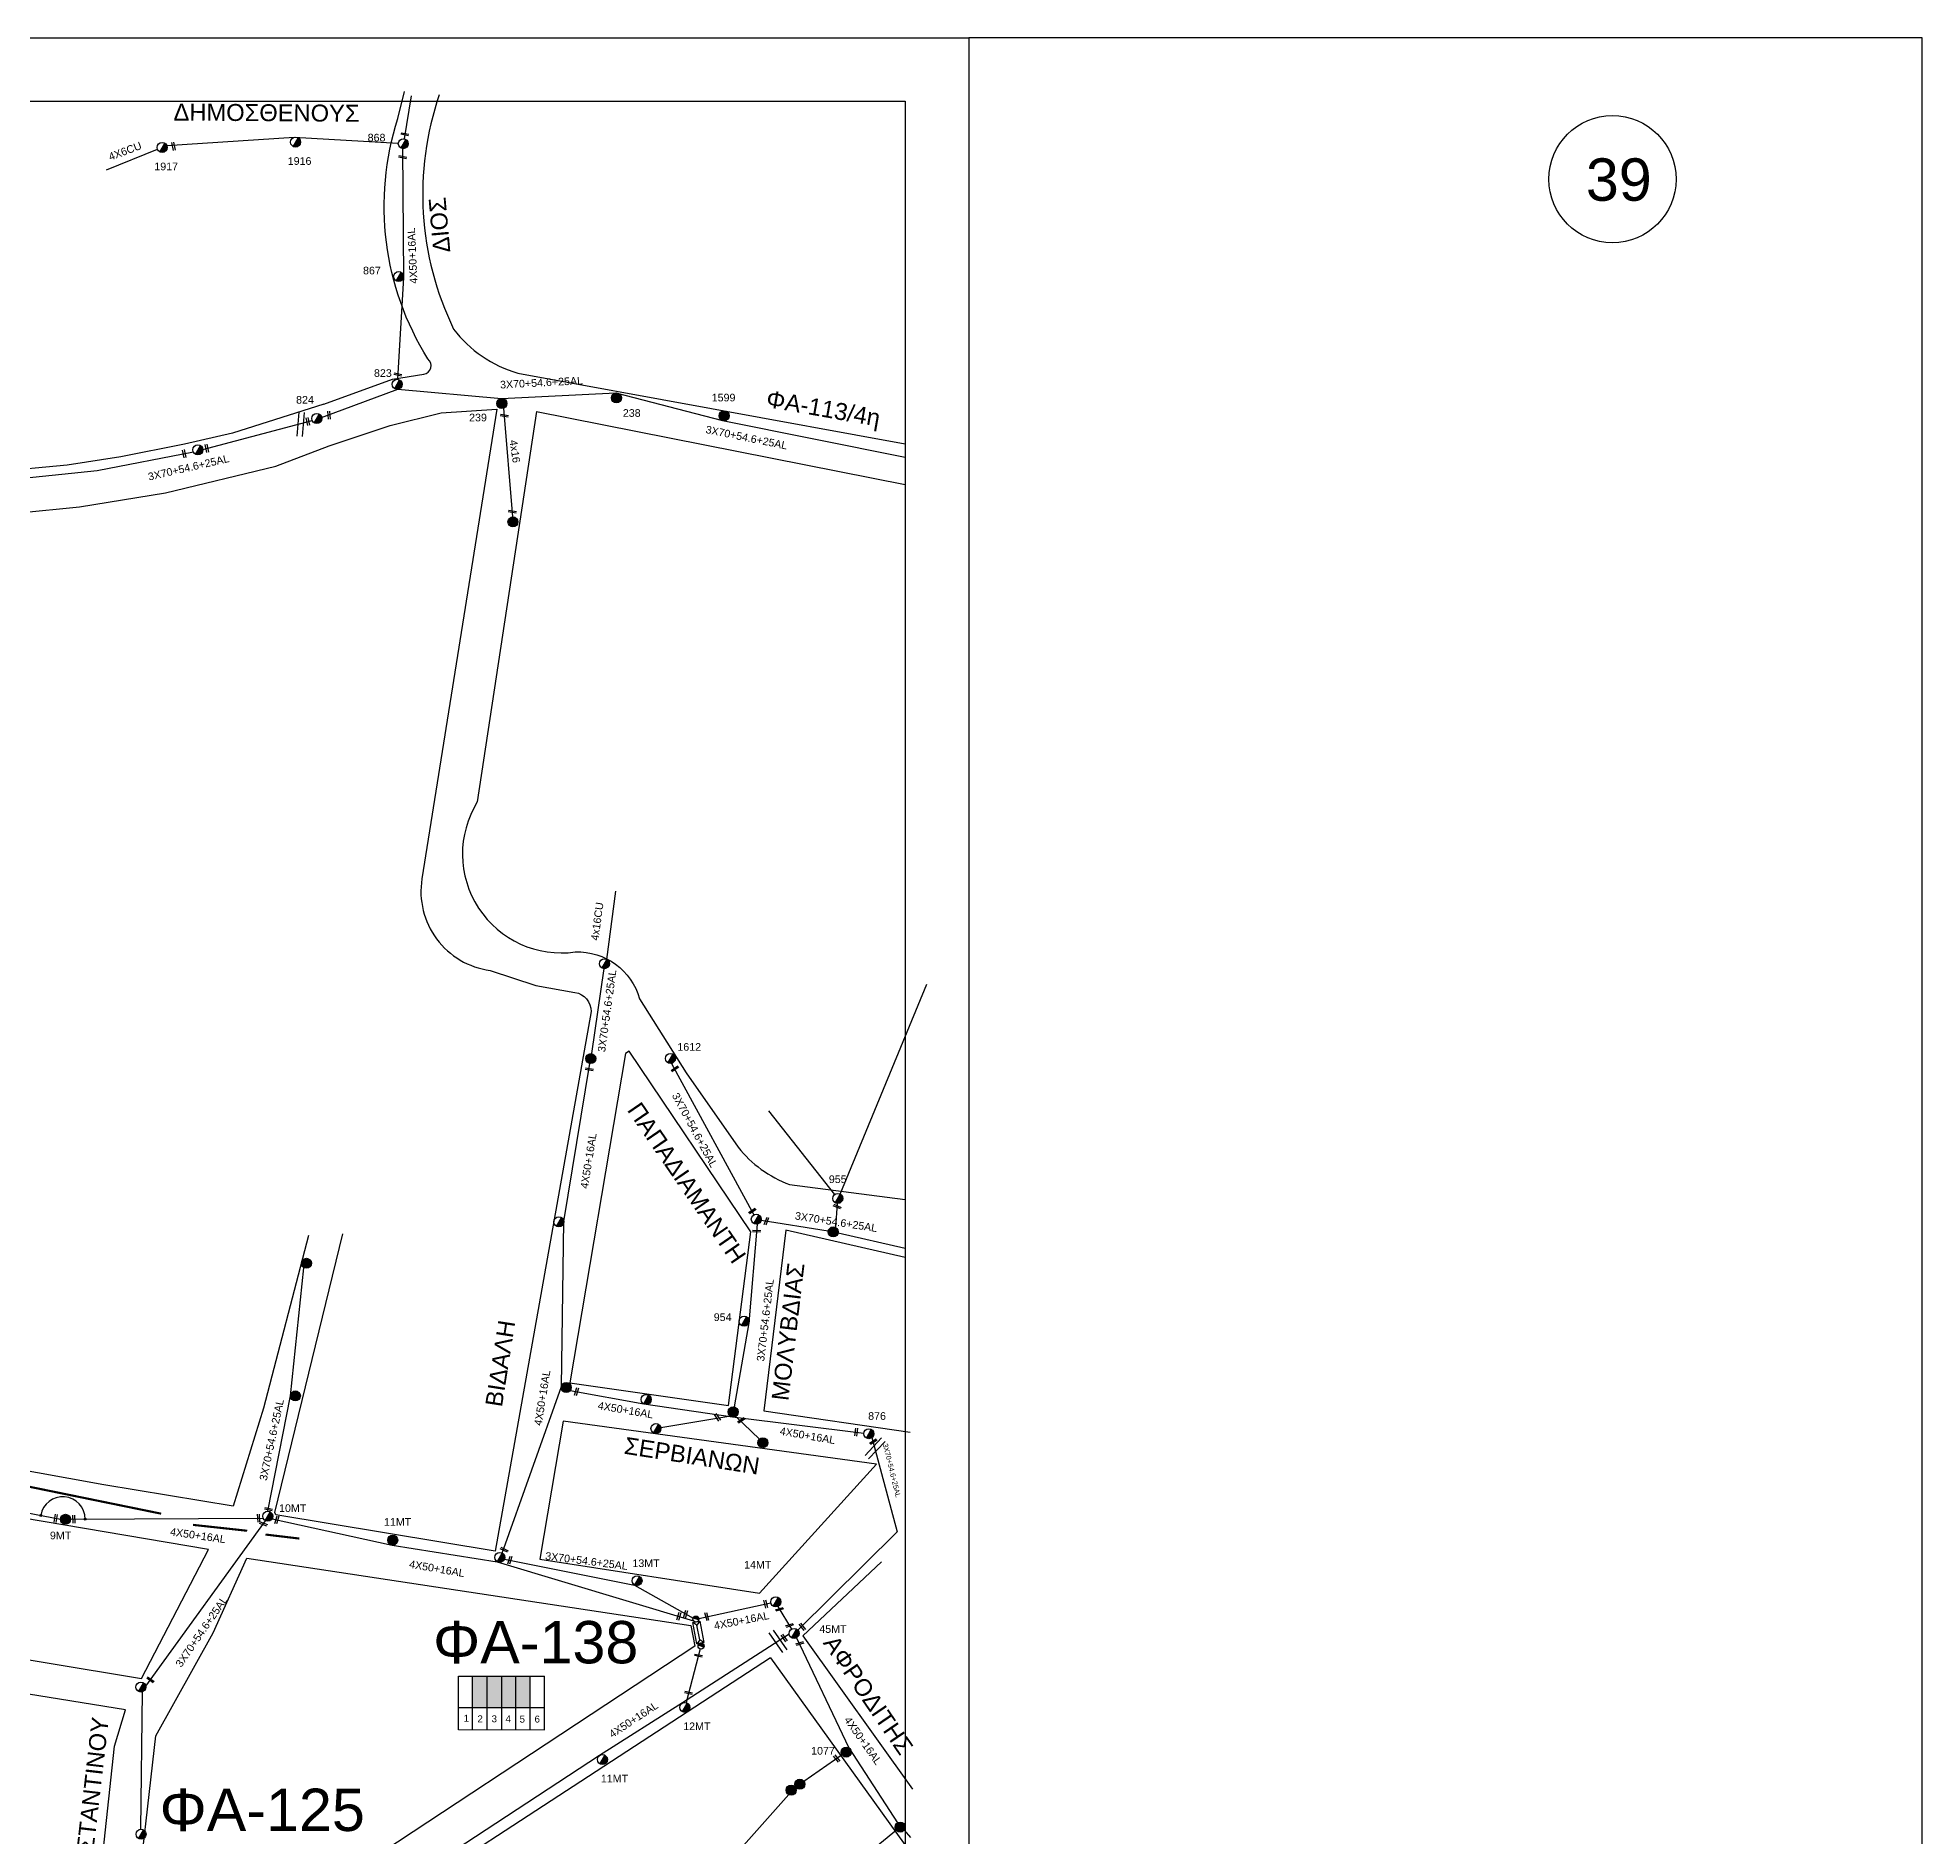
# Model space of a CAD drawing. Header units: millimetres. Extents: x 5016 to 7282, y 2879 to 3911.
# Drawn here: x 6838.1 to 7282.5, y 3480.7 to 3905 of the extents above; entities that cross this region are included whole.
import ezdxf

# ---------------------------------------------------------------- set-up
doc = ezdxf.new("R2010")
doc.units = ezdxf.units.MM
for name, color, linetype in [('Pillar OTE', 7, 'Continuous'), ('Άγνωστα', 7, 'Continuous'), ('Γέφυρες Εναέριου Δικτύου', 7, 'Continuous'), ('Γυμνά εναέρια ΧΤ και ΦΟΠ (3Φ)   4x50+16AL', 7, 'Continuous'), ('Εναέρια παροχή ΧΤ 4x16', 7, 'SYN_LINE'), ('Επιγραφές - Σχήματα', 7, 'Continuous'), ('Μηχανική τομή', 7, 'Continuous'), ('Στύλος Ξύλινος', 7, 'Continuous'), ('Στύλος Ξύλινος @ 1', 7, 'Continuous'), ('Στύλος ΦΜ', 7, 'Continuous'), ('Στύλος ΦΜ @ 1', 7, 'Continuous'), ('Συνδέσεις', 7, 'Continuous'), ('Συνεστραμμένα ΧΤ   3x70+54.6+25 AL', 7, 'SYN_LINE'), ('Τομή', 7, 'Continuous'), ('Υποσταθμός εναέριος 2 στύλων', 7, 'Continuous'), ('Υποσταθμός πόλεως', 7, 'Continuous'), ('Υπόβαθρο ΔΕΗ', 7, 'Continuous')]:
    doc.layers.add(name, color=color, linetype=linetype)
doc.styles.get("Standard").update_dxf_attribs({"font": 'ARIAL.TTF'})
doc.linetypes.add('SYN_LINE', pattern='A,0.5,-0.0001,["/\\/\\/\\/",Standard,S=0.1,R=0,X=0,Y=-0.05],-0.25', length=0.7501)

# ---------------------------------------------------------------- blocks, each defined once
blk = doc.blocks.new('ΥΠΑΡΧΩΝ ΤΣΙΜΕΝΤΕΝΙΟΣ ΣΤΥΛΟΣ')
at = {"layer": 'Στύλος ΦΜ'}
blk.add_hatch(color=7, dxfattribs=at).paths.add_polyline_path([(-1.29, -2.28, 0.574793), (2.62, 0, 0.268822), (1.3, 2.27)])
at = {"layer": 'Στύλος ΦΜ', "color": 7}
blk.add_line((-1.29, -2.28), (1.3, 2.27), dxfattribs=at)
blk.add_circle((0, 0), 2.62, dxfattribs=at)
at = {"layer": 'Στύλος ΦΜ', "flags": 4}
for tag, p in [('ΑΡΙΘΜΟΣ', (-4.68, 8.05)), ('ΤΥΠΟΣ', (-4.91, 3.03))]:
    blk.add_attdef(tag, p, '', height=4, dxfattribs=at)
blk = doc.blocks.new('ΥΠΑΡΧΩΝ ΞΥΛΙΝΟΣ ΣΤΥΛΟΣ')
at = {"layer": 'Στύλος Ξύλινος'}
h = blk.add_hatch(color=7, dxfattribs=at)
h.paths.add_polyline_path([(-2.62, 0, 0.270008), (-1.29, -2.28), (1.3, 2.27, 0.576266)])
h.paths.add_polyline_path([(-1.29, -2.28, 0.574793), (2.62, 0, 0.268822), (1.3, 2.27)])
at = {"layer": 'Στύλος Ξύλινος', "color": 7}
blk.add_line((-1.29, -2.28), (1.3, 2.27), dxfattribs=at)
blk.add_circle((0, 0), 2.62, dxfattribs=at)
at = {"layer": 'Στύλος Ξύλινος', "flags": 4}
for tag, p in [('ΑΡΙΘΜΟΣ', (-4.91, 8.6)), ('ΤΥΠΟΣ', (-4.85, 3.39))]:
    blk.add_attdef(tag, p, '', height=4, dxfattribs=at)
blk = doc.blocks.new('ΜΗΧΑΝΙΚΗ ΤΟΜΗ')
at = {"layer": 'Μηχανική τομή', "ltscale": 40}
for p, q in [((-1.89, 0.78), (1.89, 0.78)), ((1.89, 0), (-1.89, 0))]:
    blk.add_line(p, q, dxfattribs=at)
blk = doc.blocks.new('ΤΟΜΗ')
at = {"layer": 'Τομή', "ltscale": 40}
for p, q in [((-5.68, 0), (5.68, 0)), ((5.68, -2.33), (-5.68, -2.33))]:
    blk.add_line(p, q, dxfattribs=at)
blk = doc.blocks.new('_ΣΥΝΔΕΣΗ')
at = {"layer": 'Συνδέσεις', "linetype": 'SYN_LINE', "ltscale": 40}
blk.add_hatch(color=256, dxfattribs=at).paths.add_polyline_path([(0.5, -0.01, 1), (-0.5, -0.01, 1)])
at = {"layer": 'Συνδέσεις'}
blk.add_circle((0, -0.01), 0.5, dxfattribs=at)
blk = doc.blocks.new('ΥΠΟΣΤΑΘΜΟΣ ΕΝΑΕΡΙΟΣ ΕΠΙ 2 ΣΤΥΛΩΝ')
at = {"layer": 'Υποσταθμός εναέριος 2 στύλων', "linetype": 'Continuous'}
for points in [[(-12, -2.1, 0.574793), (-8.5, -0.1, 0.268822), (-9.6, 2)], [(9.7, -2.1, 0.574793), (13.2, -0.1, 0.268822), (12, 1.9)]]:
    blk.add_hatch(color=256, dxfattribs=at).paths.add_polyline_path(points)
for p, q in [((-12, -2.1), (-9.6, 2)), ((9.7, -2.1), (12, 1.9))]:
    blk.add_line(p, q, dxfattribs=at)
for centre in [(-10.8, -0.1), (10.8, -0.1)]:
    blk.add_circle(centre, 2.36, dxfattribs=at)
at = {"layer": 'Υποσταθμός πόλεως', "linetype": 'Continuous', "ltscale": 40}
blk.add_lwpolyline([(-8.6, 2.8), (8.6, 2.8), (8.6, -2.8), (-8.6, -2.8)], close=True, dxfattribs=at)
for points in [[(-5.8, 0), (-8.6, 2.8)], [(-8.6, -2.8), (-5.8, 0)], [(-5.8, 0), (5.8, 0)], [(5.8, 0), (8.6, 2.8)], [(8.6, -2.8), (5.8, 0)]]:
    blk.add_lwpolyline(points, dxfattribs=at)
at = {"layer": 'Υποσταθμός εναέριος 2 στύλων', "ltscale": 40, "flags": 1}
for tag, p in [('ΜΕΤΑΣΧΗΜΑΤΙΣΜΟΣ', (14.1, 2.5)), ('ΙΣΧΥΣ', (14.1, -0.3)), ('ΑΡΙΘΜΟΣ', (14.2, -3))]:
    blk.add_attdef(tag, p, '', height=1.8, dxfattribs=at)

msp = doc.modelspace()

# ---------------------------------------------------------------- hatches: boundary and pattern name
at = {"layer": 'Υπόβαθρο ΔΕΗ', "linetype": 'Continuous', "lineweight": 30, "ltscale": 0.2}
h = msp.add_hatch(color=27, dxfattribs=at)
h.dxf.hatch_style = 1
h.paths.add_polyline_path([(6944.07, 3518.48), (6940.63, 3518.48), (6940.63, 3511.12), (6944.07, 3511.12)])
h = msp.add_hatch(color=2, dxfattribs=at)
h.dxf.hatch_style = 1
h.paths.add_polyline_path([(6944.07, 3511.12), (6947.51, 3511.11), (6947.51, 3518.48), (6944.07, 3518.48)])
h = msp.add_hatch(color=85, dxfattribs=at)
h.dxf.hatch_style = 1
h.paths.add_polyline_path([(6950.81, 3518.48), (6947.51, 3518.48), (6947.51, 3511.11), (6950.81, 3511.11)])
h = msp.add_hatch(color=6, dxfattribs=at)
h.dxf.hatch_style = 1
h.paths.add_polyline_path([(6950.81, 3511.11), (6954.19, 3511.11), (6954.2, 3518.48), (6950.81, 3518.48)])

# ---------------------------------------------------------------- linework, layer by layer
at = {"layer": 'Pillar OTE', "ltscale": 40}
for points in [[(6937.3, 3505.84), (6937.3, 3518.48), (6957.59, 3518.48)], [(6940.63, 3505.84), (6940.63, 3518.48)], [(6944.07, 3505.83), (6944.07, 3518.48)], [(6947.51, 3505.83), (6947.51, 3518.48)], [(6950.81, 3505.83), (6950.81, 3518.48)], [(6954.19, 3505.82), (6954.2, 3518.48)], [(6957.59, 3505.94), (6957.59, 3518.48)], [(6937.3, 3511.12), (6957.59, 3511.1)], [(6957.59, 3505.81), (6957.59, 3505.81), (6937.3, 3505.84)], [(6957.59, 3505.82), (6957.59, 3505.94)]]:
    msp.add_lwpolyline(points, dxfattribs=at)
at = {"layer": 'Άγνωστα', "color": 133, "linetype": 'SYN_LINE', "lineweight": -3, "ltscale": 20}
msp.add_lwpolyline([(6868.54, 3879.51), (6898.59, 3881.48), (6923.13, 3880.1)], dxfattribs=at)
at = {"layer": 'Άγνωστα', "color": 133, "linetype": 'SYN_LINE', "lineweight": -3, "ltscale": 10}
msp.add_lwpolyline([(6854.34, 3873.8), (6866.36, 3878.63)], dxfattribs=at)
at = {"layer": 'Γέφυρες Εναέριου Δικτύου', "lineweight": -3}
msp.add_arc((6844.02, 3555.56), 5.28, 0.1164, 170.5123, dxfattribs=at)
at = {"layer": 'Γυμνά εναέρια ΧΤ και ΦΟΠ (3Φ)   4x50+16AL', "color": 133, "linetype": 'Continuous', "lineweight": -3, "ltscale": 0.2}
for points in [[(6926.19, 3891.26), (6924.5, 3881.12)], [(6924.11, 3878.8), (6924.36, 3848.37), (6922.92, 3824.39)]]:
    msp.add_lwpolyline(points, dxfattribs=at)
at = {"layer": 'Γυμνά εναέρια ΧΤ και ΦΟΠ (3Φ)   4x50+16AL', "color": 85, "linetype": 'Continuous', "lineweight": -3, "ltscale": 0.2}
for points in [[(6947.64, 3547.56), (6961.58, 3586.85), (6962.17, 3625.77), (6968.32, 3663.01)], [(6963.65, 3585.86), (6980.99, 3582.75), (7001.93, 3579.68), (7032.91, 3575.85)]]:
    msp.add_lwpolyline(points, dxfattribs=at)
at = {"layer": 'Γυμνά εναέρια ΧΤ και ΦΟΠ (3Φ)   4x50+16AL', "color": 30, "lineweight": -3}
for points in [[(6799.7, 3563.97), (6843.46, 3555.53)], [(6845.82, 3555.55), (6891.12, 3555.78)]]:
    msp.add_lwpolyline(points, dxfattribs=at)
at = {"layer": 'Γυμνά εναέρια ΧΤ και ΦΟΠ (3Φ)   4x50+16AL', "color": 2, "linetype": 'Continuous', "lineweight": -3, "ltscale": 0.2}
msp.add_lwpolyline([(6893.38, 3555.65), (6921.64, 3549.45), (6946.47, 3545.52), (6992.71, 3531.6)], dxfattribs=at)
at = {"layer": 'Γυμνά εναέρια ΧΤ και ΦΟΠ (3Φ)   4x50+16AL', "color": 6, "lineweight": -3}
msp.add_lwpolyline([(7017.34, 3529.36), (7040.74, 3552.54)], dxfattribs=at)
at = {"layer": 'Γυμνά εναέρια ΧΤ και ΦΟΠ (3Φ)   4x50+16AL', "color": 6, "linetype": 'Continuous', "lineweight": -3, "ltscale": 0.2}
for points in [[(6993.98, 3532.14), (7010.98, 3535.79)], [(7012.65, 3534.98), (7015.85, 3529.6)], [(7017.05, 3527.58), (7029.34, 3501.63), (7040.83, 3483.9)], [(7042.39, 3482.17), (7043.91, 3480.43)]]:
    msp.add_lwpolyline(points, dxfattribs=at)
at = {"layer": 'Γυμνά εναέρια ΧΤ και ΦΟΠ (3Φ)   4x50+16AL', "color": 27, "lineweight": -3}
for points in [[(7015.29, 3528.43), (6990.16, 3512.22), (6970.6, 3499.83), (6941.3, 3480.6), (6907.81, 3458.67), (6871.31, 3434.34)], [(6994.33, 3524.95), (6990.98, 3512.3)]]:
    msp.add_lwpolyline(points, dxfattribs=at)
at = {"layer": 'Εναέρια παροχή ΧΤ 4x16', "color": 133, "linetype": 'Continuous', "lineweight": -3, "ltscale": 0.2}
msp.add_lwpolyline([(6947.93, 3817.56), (6950.07, 3791.94)], dxfattribs=at)
at = {"layer": 'Εναέρια παροχή ΧΤ 4x16', "color": 85, "lineweight": -3, "ltscale": 20}
msp.add_lwpolyline([(6972.31, 3687.58), (6974.4, 3703.69)], dxfattribs=at)
at = {"layer": 'Εναέρια παροχή ΧΤ 4x16', "color": 6, "lineweight": -3, "ltscale": 20}
msp.add_lwpolyline([(7015.19, 3490.61), (6999.46, 3472.95), (6987.69, 3457.02), (6977.5, 3445.65)], dxfattribs=at)
at = {"layer": 'Επιγραφές - Σχήματα', "lineweight": -3}
for points in [[(5015.89, 3904.96), (7057.63, 3904.96), (7057.63, 2878.51), (5015.89, 2878.51)], [(5030.89, 3889.96), (7042.63, 3889.96), (7042.63, 2893.51), (5030.89, 2893.51)]]:
    msp.add_lwpolyline(points, close=True, dxfattribs=at)
at = {"layer": 'Επιγραφές - Σχήματα', "lineweight": -3, "ltscale": 10}
msp.add_lwpolyline([(7057.63, 2878.51), (7282.5, 2878.51), (7282.5, 3904.96), (7057.63, 3904.96)], dxfattribs=at)
at = {"layer": 'Επιγραφές - Σχήματα', "lineweight": -3, "ltscale": 0.2}
msp.add_circle((7209.43, 3871.59), 15, dxfattribs=at)
at = {"layer": 'Συνεστραμμένα ΧΤ   3x70+54.6+25 AL', "color": 85, "ltscale": 20}
msp.add_line((7026.03, 3632.13), (7010.53, 3651.82), dxfattribs=at)
at = {"layer": 'Συνεστραμμένα ΧΤ   3x70+54.6+25 AL', "color": 133, "lineweight": -3, "ltscale": 20}
msp.add_lwpolyline([(6905.05, 3815.34), (6923.01, 3822.04), (6947.46, 3819.86), (6974.41, 3821.16), (6999.6, 3814.67), (7042.63, 3806), (7042.63, 3806)], dxfattribs=at)
at = {"layer": 'Συνεστραμμένα ΧΤ   3x70+54.6+25 AL', "color": 1, "lineweight": -3, "ltscale": 20}
for points in [[(6877.05, 3807.85), (6902.79, 3814.7)], [(6830.86, 3800.68), (6852.1, 3802.85), (6874.81, 3807.26)]]:
    msp.add_lwpolyline(points, dxfattribs=at)
at = {"layer": 'Συνεστραμμένα ΧΤ   3x70+54.6+25 AL', "color": 85, "lineweight": -3, "ltscale": 20}
for points in [[(6971.56, 3685.39), (6968.67, 3665.34)], [(6987.51, 3663.05), (7006.98, 3627.31)], [(7007.75, 3625.12), (7005.77, 3601.85), (7002.29, 3582.01)], [(7008.7, 3626.07), (7024.52, 3623.53)], [(7026.83, 3623.07), (7042.63, 3619.43)], [(7001.51, 3579.82), (6985.05, 3577.11)], [(6948.16, 3546.13), (6978.84, 3540.01), (6992.62, 3532.23)]]:
    msp.add_lwpolyline(points, dxfattribs=at)
at = {"layer": 'Συνεστραμμένα ΧΤ   3x70+54.6+25 AL', "color": 85, "ltscale": 20}
msp.add_lwpolyline([(7027.34, 3632.22), (7047.73, 3681.73)], dxfattribs=at)
at = {"layer": 'Συνεστραμμένα ΧΤ   3x70+54.6+25 AL', "color": 85, "ltscale": 5}
msp.add_lwpolyline([(7026.26, 3624.32), (7026.71, 3630.02)], dxfattribs=at)
at = {"layer": 'Συνεστραμμένα ΧΤ   3x70+54.6+25 AL', "color": 30, "lineweight": -3, "ltscale": 20}
for points in [[(6897.67, 3584.66), (6900.88, 3614.86)], [(6892.38, 3557.4), (6897.67, 3584.66)], [(6863.59, 3516.18), (6891.84, 3555.17)], [(6862.41, 3482.4), (6862.83, 3514.84)]]:
    msp.add_lwpolyline(points, dxfattribs=at)
at = {"layer": 'Συνεστραμμένα ΧΤ   3x70+54.6+25 AL', "color": 85, "lineweight": -3, "ltscale": 10}
msp.add_lwpolyline([(7002.67, 3579.82), (7008.26, 3574.4)], dxfattribs=at)
at = {"layer": 'Συνεστραμμένα ΧΤ   3x70+54.6+25 AL', "color": 6, "lineweight": -3, "ltscale": 20}
for points in [[(7034.79, 3574.77), (7040.74, 3552.54)], [(7040.57, 3482.16), (7018.76, 3464.27)]]:
    msp.add_lwpolyline(points, dxfattribs=at)
at = {"layer": 'Συνεστραμμένα ΧΤ   3x70+54.6+25 AL', "color": 6, "lineweight": -3, "ltscale": 10}
msp.add_lwpolyline([(7027.79, 3499.93), (7018.78, 3493.7)], dxfattribs=at)
at = {"layer": 'Υπόβαθρο ΔΕΗ', "lineweight": -3, "ltscale": 0.2}
for points in [[(6905.6, 3818.55), (6921.76, 3824.42), (6929.14, 3825.56, 0.655745), (6930.09, 3829.18, -0.21909), (6923, 3885.87), (6924.56, 3892.24)], [(6932.78, 3891.52, 0.197381), (6936.18, 3836.22, 0.160151), (6951.29, 3825.84), (7042.63, 3809.19)], [(6906.85, 3808.69), (6921.2, 3813.5), (6933.21, 3816.49), (6946.38, 3817.38), (6928.69, 3706.58, 0.42152), (6944.76, 3684.97), (6955.56, 3681.41), (6964.79, 3679.8, -0.36229), (6968.62, 3675.28), (6945.95, 3547.99), (6894.21, 3556.6)], [(6955.71, 3816.79), (6941.76, 3724.73, 0.635861), (6964.85, 3689.33, -0.348374), (6980.01, 3678.27), (6991.03, 3660.79), (7003.25, 3643.25, 0.133345), (7015.36, 3634.46), (7042.63, 3630.93)]]:
    msp.add_lwpolyline(points, format="xyb", dxfattribs=at)
at = {"layer": 'Υπόβαθρο ΔΕΗ', "lineweight": -3}
for points in [[(6905.6, 3818.55), (6884.02, 3811.7), (6872.74, 3809.12), (6857.72, 3806.14), (6845.06, 3804.12), (6828.24, 3802.57)], [(6901.91, 3622.44), (6891.31, 3581.72), (6884.2, 3558.62), (6853.71, 3563.62), (6805.79, 3572.28), (6744.62, 3578.2), (6717.11, 3580.73), (6724.73, 3636.16), (6726.55, 3648.07), (6733.4, 3695.21), (6738.14, 3728.21), (6748.2, 3792.53), (6761.96, 3790.94), (6775.13, 3790.92), (6789.49, 3791.95), (6803.69, 3792.6), (6817.89, 3792.33), (6833.7, 3792.87), (6847.98, 3794.28), (6868.23, 3797.62), (6894.26, 3803.9), (6906.85, 3808.69)], [(6894.21, 3556.6), (6894.21, 3556.6), (6894.03, 3557.1), (6910.06, 3622.87)], [(6795.3, 3529.12), (6862.55, 3517.98), (6878.34, 3548.36), (6800.34, 3561.63), (6795.3, 3529.12)]]:
    msp.add_lwpolyline(points, dxfattribs=at)
at = {"layer": 'Υπόβαθρο ΔΕΗ', "lineweight": -3, "ltscale": 0.2}
for points in [[(6955.71, 3816.79), (7042.63, 3799.56)], [(6977.58, 3665.9), (6976.7, 3665.34), (6963.57, 3587.72), (7000.99, 3582.35), (7006.29, 3623.31), (6977.58, 3665.9)], [(7042.63, 3617.23), (7014.54, 3623.69), (7009.29, 3581.06), (7043.84, 3576.03)], [(7035.91, 3568.51), (6961.99, 3578.64), (6956.52, 3546.09), (7008.3, 3538.1), (7035.91, 3568.51)], [(7037.1, 3545.49), (7018.5, 3528.04), (7044.34, 3491.89)], [(7010.89, 3522.82), (6878.73, 3436.69), (6908.69, 3400.41), (6902.74, 3395.21)], [(7010.89, 3522.82), (7044.03, 3476.71)]]:
    msp.add_lwpolyline(points, dxfattribs=at)
at = {"layer": 'Υπόβαθρο ΔΕΗ', "lineweight": -3}
msp.add_lwpolyline([(6745.32, 3496.91), (6751.29, 3536.24), (6784.76, 3531.14), (6789.58, 3562.51), (6710.48, 3570.76), (6659.2, 3575.36), (6616.41, 3579), (6563.07, 3583.38, 0.486899), (6562.05, 3582.27), (6562.73, 3569.94), (6562.17, 3547.79), (6560.95, 3511.72), (6560.11, 3478.27), (6559.88, 3468.49), (6610.28, 3465.02), (6681.87, 3458.5), (6713.9, 3456.05), (6783.36, 3449.29), (6849.79, 3442.1), (6856.19, 3501.99), (6858.82, 3510.56), (6786.7, 3522.23), (6759.04, 3526.76), (6754.25, 3495.29)], format="xyb", dxfattribs=at)
at = {"layer": 'Υπόβαθρο ΔΕΗ', "color": 85, "lineweight": -3, "const_width": 0.5}
for points in [[(6792.4, 3569.35), (6830.31, 3564.38), (6867.2, 3556.84)], [(6874.71, 3554.2), (6887.49, 3552.81)], [(6891.8, 3551.92), (6899.79, 3550.97)]]:
    msp.add_lwpolyline(points, dxfattribs=at)
at = {"layer": 'Υπόβαθρο ΔΕΗ', "lineweight": -3}
msp.add_lwpolyline([(6895, 3460.95), (6871.96, 3446.79), (6866.56, 3443.58), (6862.18, 3441.07), (6859.16, 3443.23), (6860.97, 3460.86), (6865.93, 3504.41), (6879.45, 3528.74), (6887.37, 3546.36), (6992.12, 3530.43), (6993.05, 3525.6)], close=True, dxfattribs=at)

# ---------------------------------------------------------------- block references
at = {"layer": 'Μηχανική τομή', "lineweight": -3}
for p, xscale, yscale, zscale, rotation in [((6870.33, 3879.37), 0.4999999999991747, 0.4999999999991747, 0.4999999999991747, 102.1455428497513), ((6924.71, 3882.37), 0.5000000000003161, 0.5000000000003161, 0.5000000000003161, 169.1285552528091), ((6924.2, 3876.96), 0.5000000000003161, 0.5000000000003161, 0.5000000000003161, 169.1285552528091), ((6923.05, 3825.71), 0.5000000000003161, 0.5000000000003161, 0.5000000000003161, 169.1285552528091), ((6902, 3814.49), 0.4999999999992225, 0.4999999999992225, 0.4999999999992225, 102.1455428497767), ((6906.96, 3815.94), 0.500000000000316, 0.500000000000316, 0.500000000000316, 95.20237759529061), ((6948.16, 3815.99), 0.5000000000003161, 0.5000000000003161, 0.5000000000003161, 169.1285552528091), ((6878.17, 3808.15), 0.4999999999992225, 0.4999999999992225, 0.4999999999992225, 102.1455428497767), ((6872.81, 3806.87), 0.4999999999992225, 0.4999999999992225, 0.4999999999992225, 102.1455428497767), ((6950.06, 3793.36), 0.5000000000003161, 0.5000000000003161, 0.5000000000003161, 169.1285552528091), ((6968.22, 3661.82), 0.5000000000003161, 0.5000000000003161, 0.5000000000003161, 169.1285552528091), ((6988.24, 3661.92), 0.5000000000003161, 0.5000000000003161, 0.5000000000003161, 213.3097112848785), ((7006.51, 3628.38), 0.5000000000003161, 0.5000000000003161, 0.5000000000003161, 213.3097112848785), ((7009.75, 3625.9), 0.5000000000003161, 0.5000000000003161, 0.5000000000003161, 249.2360749478185), ((7007.63, 3623.68), 0.5000000000003159, 0.5000000000003159, 0.5000000000003159, 177.0423347787747), ((6964.94, 3585.67), 0.5000000000003161, 0.5000000000003161, 0.5000000000003161, 253.251193842248), ((6998.22, 3579.46), 0.5000000000003161, 0.5000000000003161, 0.5000000000003161, 303.7047918007393), ((7003.9, 3579.03), 0.5000000000003161, 0.5000000000003161, 0.5000000000003161, 213.3097112848785), ((7030.88, 3576.1), 0.5000000000003161, 0.5000000000003161, 0.5000000000003161, 263.127320279266), ((7035.01, 3573.97), 0.5000000000003161, 0.5000000000003161, 0.5000000000003161, 213.3097112848785), ((6842.5, 3555.72), 0.5000000000000873, 0.5000000000000873, 0.5000000000000873, 80.61725564988257), ((6846.81, 3555.56), 0.50000000000011, 0.50000000000011, 0.50000000000011, 93.8323093642431), ((6890.37, 3555.77), 0.50000000000011, 0.50000000000011, 0.50000000000011, 93.8323093642431), ((6892.55, 3558.1), 0.5000000000000011, 0.5000000000000011, 0.5000000000000011, 169.2267575413241), ((6894.67, 3555.33), 0.5000000000000409, 0.5000000000000409, 0.5000000000000409, 72.39380380682631), ((6891.41, 3554.58), 0.5000000000000078, 0.5000000000000078, 0.5000000000000078, 159.5780835524827), ((6948.18, 3548.5), 0.500000000000316, 0.500000000000316, 0.500000000000316, 153.8304996935231), ((6949.25, 3545.91), 0.5000000000003161, 0.5000000000003161, 0.5000000000003161, 253.251193842248), ((6989.09, 3532.69), 0.5000000000003161, 0.5000000000003161, 0.5000000000003161, 253.251193842248), ((6990.67, 3533.17), 0.5000000000003161, 0.5000000000003161, 0.5000000000003161, 253.251193842248), ((6995.68, 3532.51), 0.5000000000003161, 0.5000000000003161, 0.5000000000003161, 284.8299343663778), ((7009.58, 3535.49), 0.5000000000003161, 0.5000000000003161, 0.5000000000003161, 284.8299343663778), ((7013.08, 3534.09), 0.5000000000003161, 0.5000000000003161, 0.5000000000003161, 17.19204889623828), ((7015.45, 3530.31), 0.5000000000003161, 0.5000000000003161, 0.5000000000003161, 17.19204889623828), ((7018.24, 3530.02), 0.5000000000003161, 0.5000000000003161, 0.5000000000003161, 306.3522867313623), ((7013.94, 3527.41), 0.5000000000003161, 0.5000000000003161, 0.5000000000003161, 306.3522867313623), ((7017.85, 3526.01), 0.5000000000003161, 0.5000000000003161, 0.5000000000003161, 17.19204889623828), ((6993.86, 3523.17), 0.5000000000003161, 0.5000000000003161, 0.5000000000003161, 348.786159291821), ((6864.78, 3517.82), 0.500000000000022, 0.500000000000022, 0.500000000000022, 143.1904294087122), ((6991.53, 3514.39), 0.5000000000003161, 0.5000000000003161, 0.5000000000003161, 348.786159291821), ((7026.67, 3499.19), 0.5000000000003161, 0.5000000000003161, 0.5000000000003161, 128.5949342818421)]:
    msp.add_blockref('ΜΗΧΑΝΙΚΗ ΤΟΜΗ', p, dxfattribs=dict(at, xscale=xscale, yscale=yscale, zscale=zscale, rotation=rotation))
at = {"layer": 'Μηχανική τομή', "xscale": 0.4999999999999995, "yscale": 0.4999999999999995, "zscale": 0.4999999999999995, "rotation": 156.0243736840307}
msp.add_blockref('ΜΗΧΑΝΙΚΗ ΤΟΜΗ', (7026.66, 3629.45), dxfattribs=at)
at = {"layer": 'Στύλος Ξύλινος @ 1', "lineweight": -3, "ltscale": 40}
ref = msp.add_blockref('ΥΠΑΡΧΩΝ ΞΥΛΙΝΟΣ ΣΤΥΛΟΣ', (6947.56, 3818.68), dxfattribs=dict(at, xscale=0.4499999999998181, yscale=0.4499999999998181, zscale=0.4499999999998181))
ref.add_attrib('ΑΡΙΘΜΟΣ', '239', (6939.82, 3814.47), dxfattribs={"layer": 'Στύλος Ξύλινος', "height": 1.8, "flags": 4})
ref = msp.add_blockref('ΥΠΑΡΧΩΝ ΞΥΛΙΝΟΣ ΣΤΥΛΟΣ', (6974.56, 3819.99), dxfattribs=dict(at, xscale=0.4499999999998181, yscale=0.4499999999998181, zscale=0.4499999999998181))
ref.add_attrib('ΑΡΙΘΜΟΣ', '238', (6976.07, 3815.54), dxfattribs={"layer": 'Στύλος Ξύλινος', "height": 1.8, "flags": 4})
ref = msp.add_blockref('ΥΠΑΡΧΩΝ ΞΥΛΙΝΟΣ ΣΤΥΛΟΣ', (6999.96, 3815.79), dxfattribs=dict(at, xscale=0.4499999999998181, yscale=0.4499999999998181, zscale=0.4499999999998181))
ref.add_attrib('ΑΡΙΘΜΟΣ', '1599', (6997.03, 3819.18), dxfattribs={"layer": 'Στύλος Ξύλινος', "height": 1.8, "flags": 4})
at = {"layer": 'Στύλος Ξύλινος @ 1', "lineweight": -3, "ltscale": 40, "xscale": 0.4499999999998181, "yscale": 0.4499999999998181, "zscale": 0.4499999999998181}
for p in [(6950.17, 3790.76), (6968.51, 3664.17), (6901.46, 3615.89), (6962.73, 3586.6), (6898.85, 3584.61), (7002.09, 3580.85), (7009.1, 3573.58), (7017.81, 3493.03), (7015.77, 3491.63), (7041.47, 3482.91)]:
    msp.add_blockref('ΥΠΑΡΧΩΝ ΞΥΛΙΝΟΣ ΣΤΥΛΟΣ', p, dxfattribs=at)
at = {"layer": 'Στύλος Ξύλινος @ 1', "ltscale": 40, "xscale": 0.4499999999998181, "yscale": 0.4499999999998181, "zscale": 0.4499999999998181}
msp.add_blockref('ΥΠΑΡΧΩΝ ΞΥΛΙΝΟΣ ΣΤΥΛΟΣ', (7025.68, 3623.3), dxfattribs=at)
at = {"layer": 'Στύλος Ξύλινος @ 1', "lineweight": -3, "ltscale": 40}
ref = msp.add_blockref('ΥΠΑΡΧΩΝ ΞΥΛΙΝΟΣ ΣΤΥΛΟΣ', (6844.64, 3555.51), dxfattribs=dict(at, xscale=0.4499999999998181, yscale=0.4499999999998181, zscale=0.4499999999998181))
ref.add_attrib('ΤΥΠΟΣ', '9MT', (6840.98, 3550.8), dxfattribs={"layer": 'Στύλος Ξύλινος', "height": 1.8, "flags": 4})
ref = msp.add_blockref('ΥΠΑΡΧΩΝ ΞΥΛΙΝΟΣ ΣΤΥΛΟΣ', (6921.81, 3550.61), dxfattribs=dict(at, xscale=0.4499999999998181, yscale=0.4499999999998181, zscale=0.4499999999998181))
ref.add_attrib('ΑΡΙΘΜΟΣ', '11MT', (6919.75, 3553.99), dxfattribs={"layer": 'Στύλος Ξύλινος', "height": 1.8, "flags": 4})
ref = msp.add_blockref('ΥΠΑΡΧΩΝ ΞΥΛΙΝΟΣ ΣΤΥΛΟΣ', (7028.75, 3500.61), dxfattribs=dict(at, xscale=0.4499999999998181, yscale=0.4499999999998181, zscale=0.4499999999998181))
ref.add_attrib('ΑΡΙΘΜΟΣ', '1077', (7020.47, 3500.02), dxfattribs={"layer": 'Στύλος Ξύλινος', "height": 1.8, "flags": 4})
at = {"layer": 'Στύλος ΦΜ @ 1', "lineweight": -3, "ltscale": 40}
ref = msp.add_blockref('ΥΠΑΡΧΩΝ ΤΣΙΜΕΝΤΕΝΙΟΣ ΣΤΥΛΟΣ', (6867.45, 3879.07), dxfattribs=dict(at, xscale=0.4499999999998181, yscale=0.4499999999998181, zscale=0.4499999999998181))
ref.add_attrib('ΤΥΠΟΣ', '1917', (6865.59, 3873.69), dxfattribs={"layer": 'Στύλος ΦΜ', "height": 1.8, "flags": 4})
ref = msp.add_blockref('ΥΠΑΡΧΩΝ ΤΣΙΜΕΝΤΕΝΙΟΣ ΣΤΥΛΟΣ', (6898.9, 3880.34), dxfattribs=dict(at, xscale=0.4499999999998181, yscale=0.4499999999998181, zscale=0.4499999999998181))
ref.add_attrib('ΤΥΠΟΣ', '1916', (6897.05, 3874.97), dxfattribs={"layer": 'Στύλος ΦΜ', "height": 1.8, "flags": 4})
ref = msp.add_blockref('ΥΠΑΡΧΩΝ ΤΣΙΜΕΝΤΕΝΙΟΣ ΣΤΥΛΟΣ', (6924.3, 3879.96), dxfattribs=dict(at, xscale=0.4499999999998181, yscale=0.4499999999998181, zscale=0.4499999999998181))
ref.add_attrib('ΑΡΙΘΜΟΣ', '868', (6915.9, 3880.49), dxfattribs={"layer": 'Στύλος ΦΜ', "height": 1.8, "flags": 4})
ref = msp.add_blockref('ΥΠΑΡΧΩΝ ΤΣΙΜΕΝΤΕΝΙΟΣ ΣΤΥΛΟΣ', (6923.21, 3848.62), dxfattribs=dict(at, xscale=0.4499999999998181, yscale=0.4499999999998181, zscale=0.4499999999998181))
ref.add_attrib('ΑΡΙΘΜΟΣ', '867', (6914.81, 3849.14), dxfattribs={"layer": 'Στύλος ΦΜ', "height": 1.8, "flags": 4})
ref = msp.add_blockref('ΥΠΑΡΧΩΝ ΤΣΙΜΕΝΤΕΝΙΟΣ ΣΤΥΛΟΣ', (6922.85, 3823.21), dxfattribs=dict(at, xscale=0.4499999999998181, yscale=0.4499999999998181, zscale=0.4499999999998181))
ref.add_attrib('ΑΡΙΘΜΟΣ', '823', (6917.39, 3824.96), dxfattribs={"layer": 'Στύλος ΦΜ', "height": 1.8, "flags": 4})
ref = msp.add_blockref('ΥΠΑΡΧΩΝ ΤΣΙΜΕΝΤΕΝΙΟΣ ΣΤΥΛΟΣ', (6903.89, 3815.14), dxfattribs=dict(at, xscale=0.4499999999998181, yscale=0.4499999999998181, zscale=0.4499999999998181))
ref.add_attrib('ΤΥΠΟΣ', '824', (6899.02, 3818.65), dxfattribs={"layer": 'Στύλος ΦΜ', "height": 1.8, "flags": 4})
at = {"layer": 'Στύλος ΦΜ @ 1', "lineweight": -3, "ltscale": 40, "xscale": 0.4499999999998181, "yscale": 0.4499999999998181, "zscale": 0.4499999999998181}
for p in [(6875.87, 3807.76), (6971.73, 3686.55), (6960.99, 3625.68), (7007.54, 3626.28), (6981.57, 3583.77), (6983.89, 3576.92), (6947.05, 3546.54), (6862.43, 3515.95), (6862.46, 3481.23)]:
    msp.add_blockref('ΥΠΑΡΧΩΝ ΤΣΙΜΕΝΤΕΝΙΟΣ ΣΤΥΛΟΣ', p, dxfattribs=at)
at = {"layer": 'Στύλος ΦΜ @ 1', "lineweight": -3, "ltscale": 40}
ref = msp.add_blockref('ΥΠΑΡΧΩΝ ΤΣΙΜΕΝΤΕΝΙΟΣ ΣΤΥΛΟΣ', (6987.29, 3664.21), dxfattribs=dict(at, xscale=0.4499999999998181, yscale=0.4499999999998181, zscale=0.4499999999998181))
ref.add_attrib('ΑΡΙΘΜΟΣ', '1612', (6988.93, 3666.03), dxfattribs={"layer": 'Στύλος ΦΜ', "height": 1.8, "flags": 4})
at = {"layer": 'Στύλος ΦΜ @ 1', "ltscale": 40}
ref = msp.add_blockref('ΥΠΑΡΧΩΝ ΤΣΙΜΕΝΤΕΝΙΟΣ ΣΤΥΛΟΣ', (7026.75, 3631.2), dxfattribs=dict(at, xscale=0.4499999999998181, yscale=0.4499999999998181, zscale=0.4499999999998181))
ref.add_attrib('ΤΥΠΟΣ', '955', (7024.65, 3634.82), dxfattribs={"layer": 'Στύλος ΦΜ', "height": 1.8, "flags": 4})
at = {"layer": 'Στύλος ΦΜ @ 1', "lineweight": -3, "ltscale": 40}
ref = msp.add_blockref('ΥΠΑΡΧΩΝ ΤΣΙΜΕΝΤΕΝΙΟΣ ΣΤΥΛΟΣ', (7004.66, 3602.25), dxfattribs=dict(at, xscale=0.4499999999998181, yscale=0.4499999999998181, zscale=0.4499999999998181))
ref.add_attrib('ΑΡΙΘΜΟΣ', '954', (6997.51, 3602.29), dxfattribs={"layer": 'Στύλος ΦΜ', "height": 1.8, "flags": 4})
ref = msp.add_blockref('ΥΠΑΡΧΩΝ ΤΣΙΜΕΝΤΕΝΙΟΣ ΣΤΥΛΟΣ', (7034.08, 3575.71), dxfattribs=dict(at, xscale=0.4499999999998181, yscale=0.4499999999998181, zscale=0.4499999999998181))
ref.add_attrib('ΑΡΙΘΜΟΣ', '876', (7033.92, 3578.98), dxfattribs={"layer": 'Στύλος ΦΜ', "height": 1.8, "flags": 4})
ref = msp.add_blockref('ΥΠΑΡΧΩΝ ΤΣΙΜΕΝΤΕΝΙΟΣ ΣΤΥΛΟΣ', (6892.35, 3556.23), dxfattribs=dict(at, xscale=0.4499999999998181, yscale=0.4499999999998181, zscale=0.4499999999998181))
ref.add_attrib('ΤΥΠΟΣ', '10MT', (6895.01, 3557.24), dxfattribs={"layer": 'Στύλος ΦΜ', "height": 1.8, "flags": 4})
ref = msp.add_blockref('ΥΠΑΡΧΩΝ ΤΣΙΜΕΝΤΕΝΙΟΣ ΣΤΥΛΟΣ', (6979.42, 3541.03), dxfattribs=dict(at, xscale=0.4499999999998181, yscale=0.4499999999998181, zscale=0.4499999999998181))
ref.add_attrib('ΑΡΙΘΜΟΣ', '13MT', (6978.33, 3544.26), dxfattribs={"layer": 'Στύλος ΦΜ', "height": 1.8, "flags": 4})
ref = msp.add_blockref('ΥΠΑΡΧΩΝ ΤΣΙΜΕΝΤΕΝΙΟΣ ΣΤΥΛΟΣ', (7012.13, 3536.04), dxfattribs=dict(at, xscale=0.4499999999998181, yscale=0.4499999999998181, zscale=0.4499999999998181))
ref.add_attrib('ΑΡΙΘΜΟΣ', '14MT', (7004.67, 3543.9), dxfattribs={"layer": 'Στύλος ΦΜ', "height": 1.8, "flags": 4})
ref = msp.add_blockref('ΥΠΑΡΧΩΝ ΤΣΙΜΕΝΤΕΝΙΟΣ ΣΤΥΛΟΣ', (7016.45, 3528.59), dxfattribs=dict(at, xscale=0.4499999999998181, yscale=0.4499999999998181, zscale=0.4499999999998181))
ref.add_attrib('ΑΡΙΘΜΟΣ', '45MT', (7022.4, 3528.73), dxfattribs={"layer": 'Στύλος ΦΜ', "height": 1.8, "flags": 4})
ref = msp.add_blockref('ΥΠΑΡΧΩΝ ΤΣΙΜΕΝΤΕΝΙΟΣ ΣΤΥΛΟΣ', (6990.68, 3511.16), dxfattribs=dict(at, xscale=0.4499999999998181, yscale=0.4499999999998181, zscale=0.4499999999998181))
ref.add_attrib('ΑΡΙΘΜΟΣ', '12MT', (6990.31, 3505.79), dxfattribs={"layer": 'Στύλος ΦΜ', "height": 1.8, "flags": 4})
ref = msp.add_blockref('ΥΠΑΡΧΩΝ ΤΣΙΜΕΝΤΕΝΙΟΣ ΣΤΥΛΟΣ', (6971.26, 3498.85), dxfattribs=dict(at, xscale=0.4499999999998181, yscale=0.4499999999998181, zscale=0.4499999999998181))
ref.add_attrib('ΑΡΙΘΜΟΣ', '11MT', (6970.89, 3493.47), dxfattribs={"layer": 'Στύλος ΦΜ', "height": 1.8, "flags": 4})
at = {"layer": 'Συνδέσεις', "lineweight": -3, "xscale": 0.4499999999998181, "yscale": 0.4499999999998181, "zscale": 0.4499999999998181}
for p in [(6838.82, 3556.43), (6849.31, 3555.57)]:
    msp.add_blockref('_ΣΥΝΔΕΣΗ', p, dxfattribs=at)
at = {"layer": 'Τομή', "lineweight": -3}
for p, xscale, yscale, zscale, rotation in [((6899.51, 3813.83), 0.5000000000000261, 0.5000000000000261, 0.5000000000000261, 84.94283576329939), ((7035.97, 3571.83), 0.5000000000000311, 0.5000000000000311, 0.5000000000000311, 226.762405815009), ((7013.13, 3527.08), 0.5000000000000312, 0.5000000000000312, 0.5000000000000312, 305.1517009446902)]:
    msp.add_blockref('ΤΟΜΗ', p, dxfattribs=dict(at, xscale=xscale, yscale=yscale, zscale=zscale, rotation=rotation))
at = {"layer": 'Υποσταθμός εναέριος 2 στύλων', "lineweight": -3, "xscale": 0.2999999999999999, "yscale": 0.2999999999999999, "zscale": 0.4999999999996894, "rotation": 100.9262674791742}
msp.add_blockref('ΥΠΟΣΤΑΘΜΟΣ ΕΝΑΕΡΙΟΣ ΕΠΙ 2 ΣΤΥΛΩΝ', (6993.88, 3528.8), dxfattribs=at)

# ---------------------------------------------------------------- texts
at = {"ltscale": 30, "char_height": 1.63, "width": 11.2573, "attachment_point": 1}
for s, insert in [('1', (6938.55, 3509.4)), ('2', (6941.79, 3509.27)), ('3', (6945.12, 3509.27)), ('4', (6948.42, 3509.27)), ('5', (6951.73, 3509.19)), ('6', (6955.25, 3509.21))]:
    msp.add_mtext(s, dxfattribs=dict(at, insert=insert))
at = {"layer": 'Άγνωστα', "color": 7, "lineweight": -3, "insert": (6854.58, 3877.62), "char_height": 1.8, "width": 168.3718, "attachment_point": 1, "rotation": 20.7291}
msp.add_mtext('4X6CU', dxfattribs=at)
at = {"layer": 'Γυμνά εναέρια ΧΤ και ΦΟΠ (3Φ)   4x50+16AL', "color": 7, "lineweight": -3, "char_height": 1.8, "width": 168.3718, "attachment_point": 1}
for insert, rotation in [((6925.85, 3846.89), 92.6008), ((6966.04, 3633.69), 80.9225), ((6955.14, 3577.78), 80.9225), ((6970.38, 3583.3), 350.2398), ((7013.27, 3577.26), 350.2398), ((6869.48, 3553.53), 351.8099), ((6925.89, 3545.89), 350.2398), ((6997.41, 3531.25), 11.0154), ((6972.58, 3505.37), 33.4761), ((7029.63, 3509.22), 305.2678)]:
    msp.add_mtext('4X50+16AL', dxfattribs=dict(at, insert=insert, rotation=rotation))
at = {"layer": 'Επιγραφές - Σχήματα', "color": 7, "lineweight": -3, "char_height": 4, "width": 168.3718, "attachment_point": 1}
for s, insert, rotation in [('ΔΗΜΟΣΘΕΝΟΥΣ', (6870.14, 3889.42), 359.6093), ('ΔΙΟΣ', (6931.41, 3854.06), 95.0493), ('ΦΑ-113/4η', (7010.34, 3821.86), 349.997), ('ΠΑΠΑΔΙΑΜΑΝΤΗ', (6980.25, 3654.31), 304.4528), ('MOΛΥΒΔΙΑΣ', (7011.12, 3583.79), 83.2651), ('ΒΙΔΑΛΗ', (6943.6, 3582.46), 81.0883), ('ΣΕΡΒΙΑΝΩΝ', (6976.81, 3574.96), 351.0883), ('ΑΦΡΟΔΙΤΗΣ', (7026.46, 3528.6), 304.3935), ('ΠΑΠΑΚΩΝΣΤΑΝΤΙΝΟΥ', (6844.09, 3450.28), 83.3816)]:
    msp.add_mtext(s, dxfattribs=dict(at, insert=insert, rotation=rotation))
at = {"layer": 'Επιγραφές - Σχήματα', "lineweight": -3, "ltscale": 0.2, "insert": (7203.16, 3876.5), "char_height": 10, "width": 19.6719, "attachment_point": 1}
msp.add_mtext('39', dxfattribs=at)
at = {"layer": 'Επιγραφές - Σχήματα', "color": 7, "lineweight": -3, "char_height": 10, "width": 168.3718, "attachment_point": 1}
for s, insert in [('ΦΑ-138', (6931.31, 3531.53)), ('ΦΑ-125', (6866.82, 3491.99))]:
    msp.add_mtext(s, dxfattribs=dict(at, insert=insert))
at = {"layer": 'Συνεστραμμένα ΧΤ   3x70+54.6+25 AL', "color": 7, "lineweight": -3, "width": 168.3718, "attachment_point": 1}
for s, insert, char_height, rotation in [('3X70+54.6+25AL', (6947.07, 3824), 1.8, 2.9824), ('3X70+54.6+25AL', (6995.84, 3813.5), 1.8, 348.455), ('4x16', (6951.12, 3810.23), 1.8, 278.5021), ('3X70+54.6+25AL', (6863.93, 3802.24), 1.8, 13.0703), ('4x16CU', (6968.51, 3692.16), 1.8, 82.1724), ('3X70+54.6+25AL', (6970.11, 3665.85), 1.8, 82.1724), ('3X70+54.6+25AL', (6989.16, 3656.35), 1.8, 298.4124), ('3X70+54.6+25AL', (7016.83, 3628.04), 1.8, 351.1834), ('3X70+54.6+25AL', (7007.61, 3592.88), 1.8, 83.2737), ('3X70+54.6+25AL', (6890.34, 3564.87), 1.8, 78.0056), ('3X70+54.6+25AL', (7038.52, 3573.53), 1.2, 283.8493), ('3X70+54.6+25AL', (6957.91, 3547.81), 1.8, 352.7793), ('3X70+54.6+25AL', (6870.45, 3521.46), 1.8, 55.5595)]:
    msp.add_mtext(s, dxfattribs=dict(at, insert=insert, char_height=char_height, rotation=rotation))

doc.saveas('drawing.dxf')
